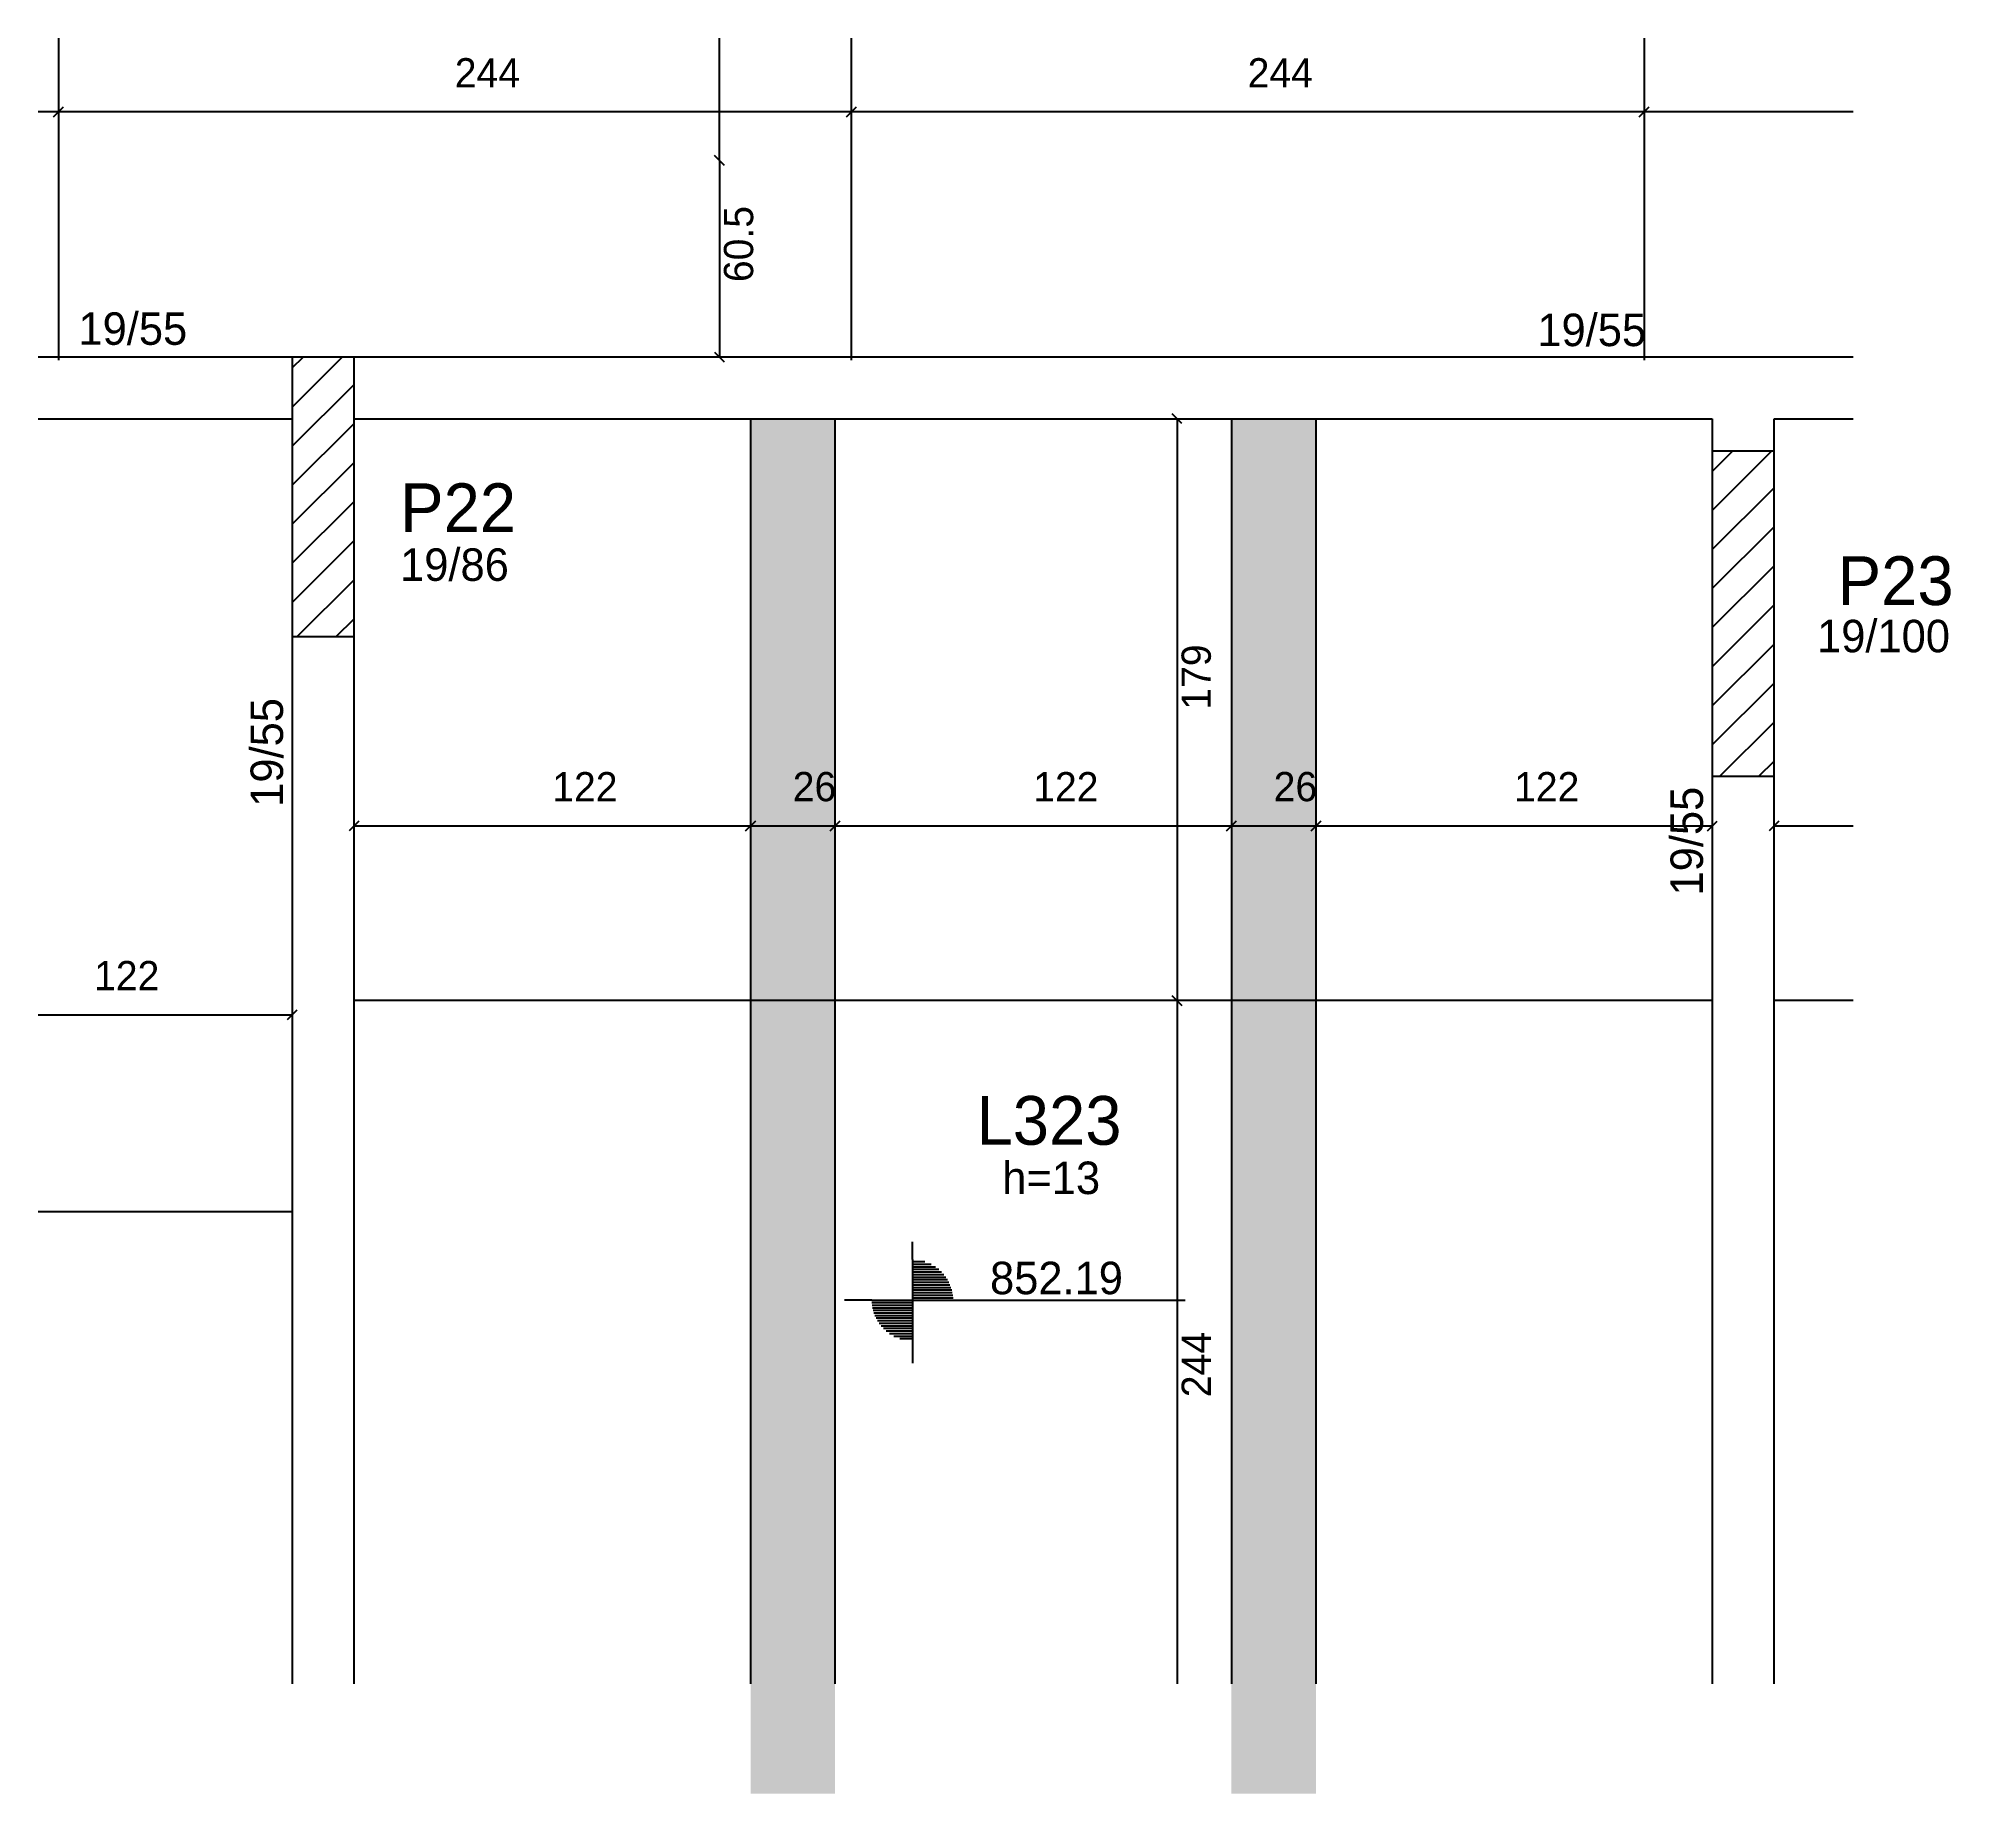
# Model space of a CAD drawing. Header units: metres. Extents: x 4381 to 4969, y 1668 to 2208.
import ezdxf

# ---------------------------------------------------------------- set-up
doc = ezdxf.new("R2010")
doc.units = ezdxf.units.M
for name, color, linetype in [('3', 7, 'Continuous'), ('4', 7, 'Continuous'), ('7', 7, 'Continuous'), ('9', 7, 'Continuous'), ('Hachura', 7, 'Continuous'), ('Painéis', 7, 'Continuous')]:
    doc.layers.add(name, color=color, linetype=linetype)

msp = doc.modelspace()

# ---------------------------------------------------------------- hatches: boundary and pattern name
at = {"layer": '9'}
h = msp.add_hatch(color=7, dxfattribs=at)
h.dxf.hatch_style = 1
h.paths.add_polyline_path([(4459.07, 1890.94), (4459.07, 1890.94), (4459.07, 2090.94), (4459.07, 2090.94), (4459.07, 1890.94)])
h = msp.add_hatch(color=7, dxfattribs=at)
h.dxf.hatch_style = 1
h.paths.add_polyline_path([(4478.07, 1890.94), (4478.07, 1890.94), (4478.07, 2090.94), (4478.07, 2090.94), (4478.07, 1890.94)])
at = {"layer": 'Hachura'}
h = msp.add_hatch(color=7, dxfattribs=at)
h.dxf.hatch_style = 1
h.paths.add_polyline_path([(4600.08, 1667.94), (4626.08, 1667.94), (4626.08, 2090.94), (4600.08, 2090.94), (4600.08, 1667.94)])
h = msp.add_hatch(color=7, dxfattribs=at)
h.dxf.hatch_style = 1
h.paths.add_polyline_path([(4748.08, 1667.94), (4774.08, 1667.94), (4774.08, 2090.94), (4748.08, 2090.94), (4748.08, 1667.94)])

# ---------------------------------------------------------------- linework, layer by layer
at = {"layer": '3', "color": 3, "lineweight": 25}
for p, q in [((4459.07, 2094.55), (4474.45, 2109.94)), ((4459.07, 2106.58), (4462.43, 2109.94)), ((4459.07, 2082.53), (4478.07, 2101.53)), ((4459.07, 2070.51), (4478.07, 2089.51)), ((4896.07, 2062.74), (4914.26, 2080.94)), ((4896.07, 2074.76), (4902.24, 2080.94)), ((4459.07, 2058.49), (4478.07, 2077.49)), ((4896.07, 2050.72), (4915.07, 2069.72)), ((4459.07, 2046.47), (4478.07, 2065.47)), ((4896.07, 2038.7), (4915.07, 2057.7)), ((4459.07, 2034.45), (4478.07, 2053.45)), ((4896.07, 2026.68), (4915.07, 2045.68)), ((4460.58, 2023.94), (4478.07, 2041.43)), ((4896.07, 2014.66), (4915.07, 2033.66)), ((4472.6, 2023.94), (4478.07, 2029.41)), ((4896.07, 2002.64), (4915.07, 2021.64)), ((4896.07, 1990.62), (4915.07, 2009.62)), ((4898.41, 1980.94), (4915.07, 1997.6)), ((4910.43, 1980.94), (4915.07, 1985.58)), ((4649.91, 1832.25), (4649.91, 1837.76)), ((4649.91, 1832.25), (4649.91, 1807.25)), ((4649.91, 1831.65), (4653.76, 1831.65)), ((4649.91, 1830.85), (4655.66, 1830.85)), ((4649.91, 1830.06), (4656.99, 1830.06)), ((4649.91, 1829.27), (4658.02, 1829.27)), ((4649.91, 1828.47), (4658.87, 1828.47)), ((4649.91, 1827.68), (4659.58, 1827.68)), ((4649.91, 1826.89), (4660.18, 1826.89)), ((4649.91, 1826.1), (4660.69, 1826.1)), ((4649.91, 1825.3), (4661.11, 1825.3)), ((4637.41, 1819.75), (4628.99, 1819.75)), ((4637.41, 1819.75), (4662.41, 1819.75)), ((4649.91, 1818.96), (4637.41, 1818.96)), ((4649.91, 1824.51), (4661.47, 1824.51)), ((4649.91, 1823.72), (4661.77, 1823.72)), ((4649.91, 1822.92), (4662, 1822.92)), ((4649.91, 1822.13), (4662.19, 1822.13)), ((4649.91, 1821.34), (4662.31, 1821.34)), ((4649.91, 1820.55), (4662.41, 1820.55)), ((4662.41, 1819.75), (4733.84, 1819.75)), ((4649.91, 1818.17), (4637.51, 1818.17)), ((4649.91, 1817.37), (4637.64, 1817.37)), ((4649.91, 1816.58), (4637.82, 1816.58)), ((4649.91, 1815.79), (4638.06, 1815.79)), ((4649.91, 1815), (4638.35, 1815)), ((4649.91, 1814.2), (4638.71, 1814.2)), ((4649.91, 1813.41), (4639.14, 1813.41)), ((4649.91, 1812.62), (4639.65, 1812.62)), ((4649.91, 1811.82), (4640.25, 1811.82)), ((4649.91, 1811.03), (4640.96, 1811.03)), ((4649.91, 1810.24), (4641.81, 1810.24)), ((4649.91, 1809.45), (4642.84, 1809.45)), ((4649.91, 1808.65), (4644.17, 1808.65)), ((4649.91, 1807.86), (4646.06, 1807.86)), ((4649.91, 1807.25), (4649.91, 1800.38))]:
    msp.add_line(p, q, dxfattribs=at)
for points in [[(4459.07, 2109.94), (4380.89, 2109.94)], [(4905.57, 2109.94), (4478.07, 2109.94)], [(4939.38, 2109.94), (4905.57, 2109.94)], [(4380.89, 2090.94), (4459.07, 2090.94)], [(4478.07, 2090.94), (4896.07, 2090.94)], [(4896.07, 2090.94), (4896.07, 2080.94)], [(4915.07, 2090.94), (4939.38, 2090.94)], [(4915.07, 2080.94), (4915.07, 2090.94)], [(4459.07, 2023.94), (4459.07, 1701.79)], [(4478.07, 1701.79), (4478.07, 2023.94)], [(4896.07, 1980.94), (4896.07, 1701.79)], [(4915.07, 1701.79), (4915.07, 1980.94)]]:
    msp.add_lwpolyline(points, dxfattribs=at)
at = {"layer": '7', "color": 7, "lineweight": 25}
for points in [[(4478.07, 2109.94), (4459.07, 2109.94)], [(4459.07, 2109.94), (4459.07, 2023.94)], [(4478.07, 2023.94), (4478.07, 2109.94)], [(4915.07, 2080.94), (4896.07, 2080.94)], [(4896.07, 2080.94), (4896.07, 1980.94)], [(4915.07, 1980.94), (4915.07, 2080.94)], [(4459.07, 2023.94), (4478.07, 2023.94)], [(4896.07, 1980.94), (4915.07, 1980.94)]]:
    msp.add_lwpolyline(points, dxfattribs=at)
at = {"layer": 'Painéis', "color": 200, "lineweight": 25}
for p, q in [((4387.07, 2208), (4387.07, 2109.01)), ((4631.07, 2208), (4631.07, 2109.01)), ((4875.07, 2208), (4875.07, 2109.01)), ((4600.08, 2090.94), (4600.08, 1701.79)), ((4626.08, 2090.94), (4626.08, 1701.79)), ((4748.08, 2090.94), (4748.08, 1701.79)), ((4774.08, 2090.94), (4774.08, 1701.79)), ((4895.98, 1911.94), (4477.98, 1911.94)), ((4939.38, 1911.94), (4914.98, 1911.94)), ((4458.98, 1846.94), (4380.89, 1846.94))]:
    msp.add_line(p, q, dxfattribs=at)
at = {"layer": 'Painéis', "color": 4, "lineweight": 25}
for p, q in [((4590.5, 2170.44), (4590.5, 2208)), ((4387.07, 2185.32), (4380.89, 2185.32)), ((4631.07, 2185.32), (4387.07, 2185.32)), ((4875.07, 2185.32), (4631.07, 2185.32)), ((4939.38, 2185.32), (4875.07, 2185.32)), ((4590.5, 2170.44), (4590.5, 2109.94)), ((4731.33, 2090.94), (4731.33, 1911.94)), ((4478.07, 1965.69), (4600.08, 1965.69)), ((4600.08, 1965.69), (4626.08, 1965.69)), ((4626.08, 1965.69), (4748.08, 1965.69)), ((4748.08, 1965.69), (4774.08, 1965.69)), ((4774.08, 1965.69), (4896.07, 1965.69)), ((4915.07, 1965.69), (4939.38, 1965.69)), ((4380.89, 1907.58), (4459.07, 1907.58)), ((4731.33, 1911.94), (4731.33, 1701.79))]:
    msp.add_line(p, q, dxfattribs=at)
at = {"layer": 'Painéis', "color": 0, "lineweight": 25}
for p, q in [((4388.57, 2186.82), (4385.57, 2183.82)), ((4385.57, 2183.82), (4388.57, 2186.82)), ((4632.57, 2186.82), (4629.57, 2183.82)), ((4629.57, 2183.82), (4632.57, 2186.82)), ((4876.57, 2186.82), (4873.57, 2183.82)), ((4873.57, 2183.82), (4876.57, 2186.82)), ((4589, 2171.94), (4592, 2168.94)), ((4592, 2168.94), (4589, 2171.94)), ((4589, 2111.44), (4592, 2108.44)), ((4732.83, 2089.44), (4729.83, 2092.44)), ((4479.57, 1967.19), (4476.57, 1964.19)), ((4598.58, 1964.19), (4601.58, 1967.19)), ((4601.58, 1967.19), (4598.58, 1964.19)), ((4624.58, 1964.19), (4627.58, 1967.19)), ((4627.58, 1967.19), (4624.58, 1964.19)), ((4746.58, 1964.19), (4749.58, 1967.19)), ((4749.58, 1967.19), (4746.58, 1964.19)), ((4772.58, 1964.19), (4775.58, 1967.19)), ((4775.58, 1967.19), (4772.58, 1964.19)), ((4894.57, 1964.19), (4897.57, 1967.19)), ((4916.57, 1967.19), (4913.57, 1964.19)), ((4729.83, 1913.44), (4732.83, 1910.44)), ((4732.83, 1910.44), (4729.83, 1913.44)), ((4457.57, 1906.08), (4460.57, 1909.08))]:
    msp.add_line(p, q, dxfattribs=at)

# ---------------------------------------------------------------- texts
at = {"layer": '3', "color": 3, "lineweight": 25}
for s, p in [('19/55', (4393.26, 2113.69)), ('19/55', (4842.23, 2113.29)), ('19/86', (4492.25, 2041.07)), ('19/100', (4928.31, 2019.1)), ('h=13', (4677.55, 1852.42)), ('852.19', (4673.79, 1821.61))]:
    msp.add_text(s, height=10, dxfattribs=at).set_placement(p)
for p in [(4456.22, 1971.56), (4893.2, 1944.28)]:
    msp.add_text('19/55', height=10, rotation=90, dxfattribs=at).set_placement(p)
at = {"layer": '4', "color": 4, "lineweight": 25}
for s, p in [('P22', (4492.25, 2056.07)), ('P23', (4934.64, 2033.63)), ('L323', (4669.63, 1867.59))]:
    msp.add_text(s, height=15, dxfattribs=at).set_placement(p)
at = {"layer": 'Painéis', "color": 240, "lineweight": 25}
for s, p in [('244', (4509.07, 2192.88)), ('244', (4753.07, 2192.88)), ('122', (4539.07, 1973.24)), ('26', (4613.08, 1973.28)), ('122', (4687.08, 1973.24)), ('26', (4761.08, 1973.28)), ('122', (4835.07, 1973.24)), ('122', (4398.07, 1915.13))]:
    msp.add_text(s, height=9, dxfattribs=at).set_placement(p)
for s, p in [('60.5', (4600.9, 2132.98)), ('179', (4741.73, 2001.44)), ('244', (4741.76, 1789.94))]:
    msp.add_text(s, height=9, rotation=90, dxfattribs=at).set_placement(p)

doc.saveas('drawing.dxf')
